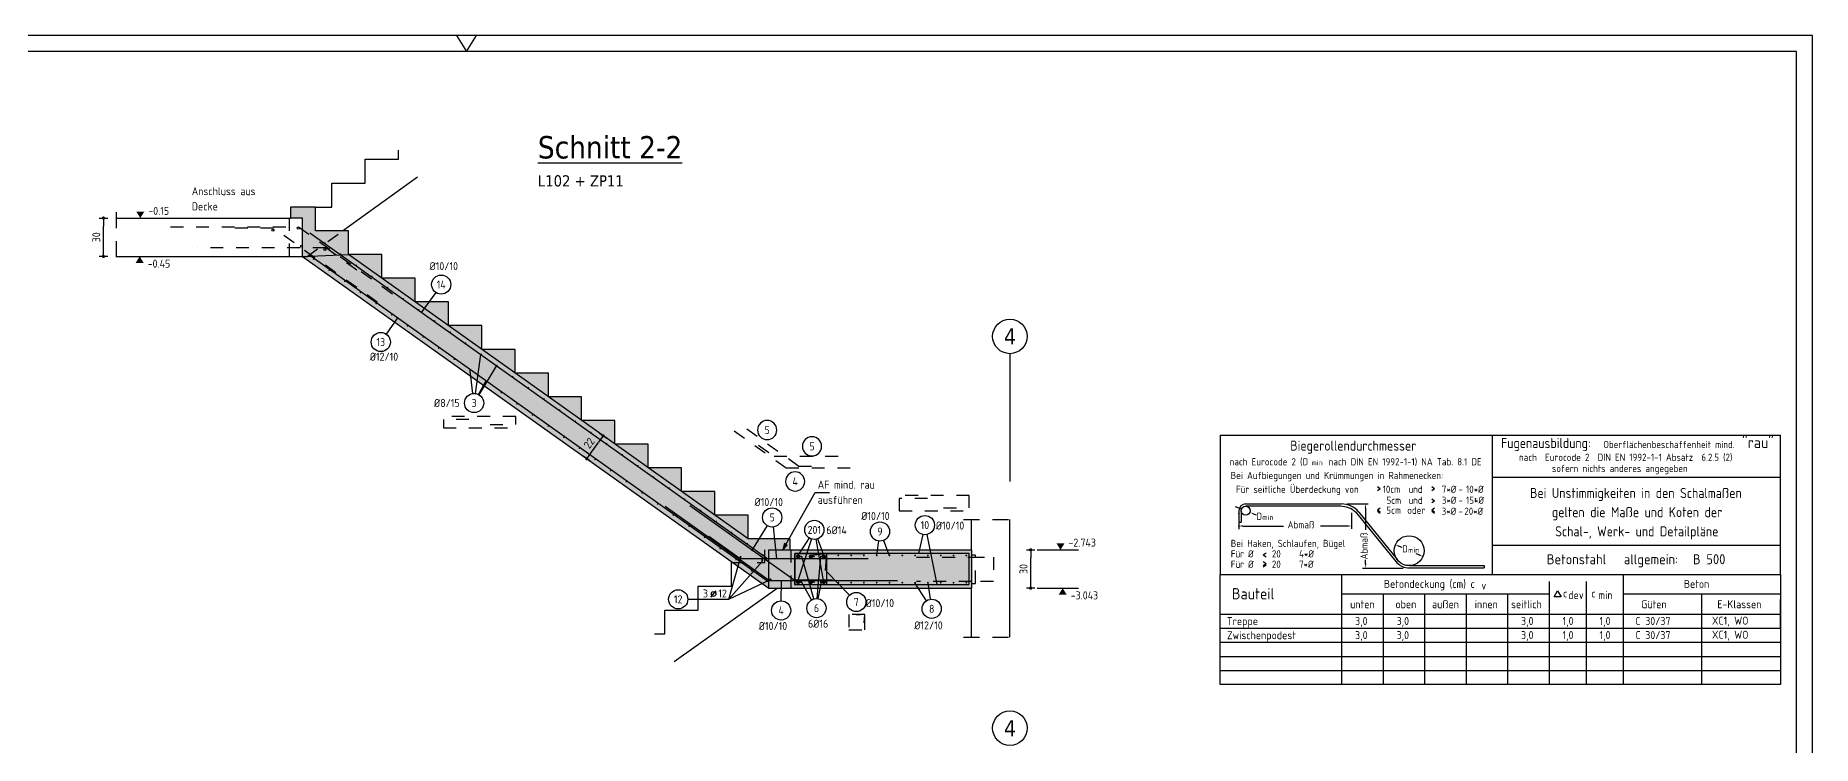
# Model space of a CAD drawing. Extents: x -10.6 to 29.1, y 0 to 18.4.
# Drawn here: x 7.15 to 21.02, y 9.3 to 14.85 of the extents above; entities that cross this region are included whole.
import ezdxf
from ezdxf.enums import TextEntityAlignment as Align

# ---------------------------------------------------------------- set-up
doc = ezdxf.new("R2010")
doc.units = 0
doc.header["$LTSCALE"] = 0.25
for name, pattern in [('AUSGEZOGEN', [1000.01, 1000, 0.01]), ('DOT', [0.175, 0.05, -0.125]), ('GESTRICHELT', [0.75, 0.5, -0.25]), ('HIDDEN', [0.375, 0.25, -0.125]), ('HIDDEN2', [0.187, 0.125, -0.062]), ('VERDECKT', [0.375, 0.25, -0.125])]:
    doc.linetypes.add(name, pattern=pattern)
for name, color, linetype in [('ACHSEN', 7, 'Continuous'), ('AFU', 7, 'Continuous'), ('BETON', 7, 'Continuous'), ('grau_mittel', 7, 'Continuous'), ('HBT', 7, 'Continuous'), ('HILFE', 7, 'Continuous'), ('koten', 7, 'Continuous'), ('MASSE', 7, 'Continuous'), ('OBJEKT', 7, 'Continuous'), ('RAHMEN', 7, 'Continuous'), ('RND', 7, 'Continuous'), ('SFP_Achsen', 7, 'Continuous'), ('TEXT', 7, 'Continuous'), ('VERDECKT', 7, 'Continuous')]:
    doc.layers.add(name, color=color, linetype=linetype)
doc.layers.add('NOPLOT', color=7, linetype='Continuous', plot=False)
doc.styles.add('helv', font='tahoma.ttf')
doc.styles.add('txt', font='isocp.shx')
doc.linetypes.add('AFU_50K', pattern='A,0.15,["/",Standard,S=0.2,R=0,X=-0.01,Y=-0.1],0.07,["/",Standard,S=0.2,R=0,X=-0.01,Y=-0.1],0.15', length=0.37)
doc.linetypes.add('AFU_50M', pattern='A,0.45,["/",Standard,S=0.2,R=0,X=-0.01,Y=-0.1],0.07,["/",Standard,S=0.2,R=0,X=-0.01,Y=-0.1],0.45', length=0.97)
doc.dimstyles.new('DOT_I', dxfattribs={"dimscale": 0.25, "dimtxt": 0.25, "dimasz": 0.25, "dimexe": 0.1, "dimexo": 0.3, "dimgap": 0.1, "dimtad": 1, "dimdec": 3, "dimzin": 3, "dimtxsty": 'txt', "dimblk": 'DOT', "dimblk1": 'DOT', "dimblk2": 'DOT', "dimsah": 1, "dimcen": 0.1, "dimse1": 1, "dimse2": 1, "dimazin": 0, "dimtfac": 1, "dimtdec": 4, "dimtix": 1, "dimtmove": 2, "dimatfit": 3, "dimfxl": 0, "dimtvp": 1, "dimtolj": 1, "dimtzin": 0, "dimarcsym": 0})

# ---------------------------------------------------------------- blocks, each defined once
blk = doc.blocks.new('OKRD_O')
at = {"layer": 'koten', "color": 7, "linetype": 'Continuous'}
blk.add_solid([(-0.125, 0.202), (0.125, 0.202), (0, 0)], dxfattribs=at)
at = {"layer": 'koten', "style": 'txt'}
blk.add_attdef('OKRD', (0.25, 0.1), '', height=0.25, dxfattribs=at)
blk = doc.blocks.new('okrd_u')
at = {"layer": 'koten', "color": 7, "linetype": 'Continuous'}
blk.add_solid([(-0.125, -0.202), (0.125, -0.202), (0, 0)], dxfattribs=at)
at = {"layer": 'koten', "style": 'txt'}
blk.add_attdef('OKRD', (0.25, -0.35), '', height=0.25, dxfattribs=at)
blk = doc.blocks.new('DOT')
at = {"layer": 'MASSE', "color": 7, "linetype": 'Continuous'}
for p, q in [((0, 0), (-1, 0)), ((0, 0.54), (0, -0.54))]:
    blk.add_line(p, q, dxfattribs=at)
at = {"layer": 'MASSE', "color": 7, "linetype": 'Continuous', "const_width": 0.2}
blk.add_lwpolyline([(-0.1, 0, 1), (0.1, 0, 1)], format="xyb", close=True, dxfattribs=at)
blk = doc.blocks.new('*D36')
at = {"layer": 'Defpoints', "color": 0, "linetype": 'AUSGEZOGEN', "transparency": 16777216}
for p in [(14.919, 10.83), (14.919, 10.83), (14.919, 10.53)]:
    blk.add_point(p, dxfattribs=at)
at = {"layer": 'MASSE', "color": 0, "linetype": 'AUSGEZOGEN', "lineweight": -2, "transparency": 16777216}
blk.add_line((14.919, 10.592), (14.919, 10.767), dxfattribs=at)
at = {"layer": 'MASSE', "color": 0, "linetype": 'AUSGEZOGEN', "lineweight": -2, "transparency": 16777216, "xscale": 0.0625, "yscale": 0.0625, "zscale": 0.0625}
for p, rotation in [((14.919, 10.83), 90), ((14.919, 10.53), 270)]:
    blk.add_blockref('DOT', p, dxfattribs=dict(at, rotation=rotation))
at = {"layer": 'MASSE', "color": 0, "linetype": 'AUSGEZOGEN', "transparency": 16777216, "insert": (14.863, 10.68), "char_height": 0.0625, "attachment_point": 5, "rotation": 90, "style": 'txt'}
blk.add_mtext('\\A1;30', dxfattribs=at)
blk = doc.blocks.new('*D37')
at = {"layer": 'Defpoints', "color": 0, "linetype": 'AUSGEZOGEN', "transparency": 16777216}
for p in [(7.677, 13.423), (7.677, 13.423), (7.677, 13.123)]:
    blk.add_point(p, dxfattribs=at)
at = {"layer": 'MASSE', "color": 0, "linetype": 'AUSGEZOGEN', "lineweight": -2, "transparency": 16777216}
blk.add_line((7.677, 13.185), (7.677, 13.36), dxfattribs=at)
at = {"layer": 'MASSE', "color": 0, "linetype": 'AUSGEZOGEN', "lineweight": -2, "transparency": 16777216, "xscale": 0.0625, "yscale": 0.0625, "zscale": 0.0625}
for p, rotation in [((7.677, 13.423), 90), ((7.677, 13.123), 270)]:
    blk.add_blockref('DOT', p, dxfattribs=dict(at, rotation=rotation))
at = {"layer": 'MASSE', "color": 0, "linetype": 'AUSGEZOGEN', "transparency": 16777216, "insert": (7.621, 13.273), "char_height": 0.0625, "attachment_point": 5, "rotation": 90, "style": 'txt'}
blk.add_mtext('\\A1;30', dxfattribs=at)
blk = doc.blocks.new('*D40')
at = {"layer": 'Defpoints', "color": 0, "linetype": 'AUSGEZOGEN', "transparency": 16777216}
for p in [(11.58, 11.721), (11.58, 11.721), (11.452, 11.542)]:
    blk.add_point(p, dxfattribs=at)
at = {"layer": 'MASSE', "color": 0, "linetype": 'AUSGEZOGEN', "lineweight": -2, "transparency": 16777216}
blk.add_line((11.488, 11.593), (11.544, 11.67), dxfattribs=at)
at = {"layer": 'MASSE', "color": 0, "linetype": 'AUSGEZOGEN', "lineweight": -2, "transparency": 16777216, "xscale": 0.0625, "yscale": 0.0625, "zscale": 0.0625}
for p, rotation in [((11.58, 11.721), 54.53960311302449), ((11.452, 11.542), 234.5396031130245)]:
    blk.add_blockref('DOT', p, dxfattribs=dict(at, rotation=rotation))
at = {"layer": 'MASSE', "color": 0, "linetype": 'AUSGEZOGEN', "transparency": 16777216, "insert": (11.47, 11.664), "char_height": 0.0625, "attachment_point": 5, "rotation": 54.5396, "style": 'txt'}
blk.add_mtext('\\A1;22', dxfattribs=at)
blk = doc.blocks.new('RND_HIN')
at = {"layer": 'RND', "color": 7, "linetype": 'Continuous'}
blk.add_circle((0, 0), 0.3, dxfattribs=at)
at = {"layer": 'RND', "color": 7, "linetype": 'Continuous', "style": 'txt'}
blk.add_attdef('POSI', text='', height=0.25, dxfattribs=at).set_placement((0, 0), align=Align.MIDDLE)
blk = doc.blocks.new('RND_LEI')
at = {"layer": 'RND', "color": 7, "linetype": 'Continuous'}
blk.add_line((1.022, 0.066), (1.19, 0.27), dxfattribs=at)
for centre, radius in [((0, 0), 0.3), ((1.106, 0.168), 0.075)]:
    blk.add_circle(centre, radius, dxfattribs=at)
at = {"layer": 'RND', "color": 7, "linetype": 'Continuous', "style": 'txt'}
blk.add_attdef('POSL', text='', height=0.25, dxfattribs=at).set_placement((0, 0), align=Align.MIDDLE)
blk.add_attdef('ANZ', text='', height=0.25, dxfattribs=at).set_placement((0.931, 0.057), align=Align.RIGHT)
for tag, p in [('DUM', (1.253, 0.057)), ('ABSTD', (1.674, 0.057)), ('POSTXT', (0.374, -0.327))]:
    blk.add_attdef(tag, p, '', height=0.25, dxfattribs=at)
blk = doc.blocks.new('DINA1')
at = {"layer": 'RAHMEN'}
for p, q in [((84.1, 59.4), (0, 59.4)), ((84.1, 0), (84.1, 59.4))]:
    blk.add_line(p, q, dxfattribs=at)
at = {"layer": 'RAHMEN', "color": 7, "linetype": 'Continuous'}
for p, q in [((41.74, 59.4), (42.05, 58.9)), ((42.05, 58.9), (42.36, 59.4))]:
    blk.add_line(p, q, dxfattribs=at)
at = {"layer": 'RAHMEN', "color": 5}
for p, q in [((83.6, 58.9), (2, 58.9)), ((83.6, 0.5), (83.6, 58.9))]:
    blk.add_line(p, q, dxfattribs=at)
blk = doc.blocks.new('Pfeillinie')
at = {"layer": 'TEXT', "linetype": 'Continuous'}
blk.add_hatch(color=7, dxfattribs=at).paths.add_polyline_path([(0, 0), (-0.8, 0.2), (-0.8, 0), (-0.8, -0.2)])
at = {"layer": 'TEXT', "color": 7, "linetype": 'Continuous'}
for p, q in [((-0.8, 0), (-0.8, 0.2)), ((-0.8, 0.2), (0, 0)), ((-0.8, 0), (-0.8, -0.2)), ((-0.8, -0.2), (0, 0))]:
    blk.add_line(p, q, dxfattribs=at)

msp = doc.modelspace()

# ---------------------------------------------------------------- hatches: boundary and pattern name
at = {"layer": 'grau_mittel'}
h = msp.add_hatch(color=61, dxfattribs=at)
h.paths.add_polyline_path([(14.457, 10.53), (14.457, 10.83), (13.037, 10.83), (12.873, 10.83), (12.873, 10.53)])
h.paths.add_polyline_path([(12.873, 10.53), (12.873, 10.83), (13.037, 10.83), (13.037, 10.915), (12.712, 10.915), (12.712, 11.1), (12.452, 11.1), (12.452, 11.285), (12.192, 11.285), (12.192, 11.47), (11.932, 11.47), (11.932, 11.656), (11.672, 11.656), (11.672, 11.841), (11.412, 11.841), (11.412, 12.026), (11.152, 12.026), (11.152, 12.211), (10.892, 12.211), (10.892, 12.396), (10.632, 12.396), (10.632, 12.582), (10.372, 12.582), (10.372, 12.767), (10.112, 12.767), (10.112, 12.952), (9.852, 12.952), (9.852, 13.137), (9.592, 13.137), (9.592, 13.322), (9.332, 13.322), (9.332, 13.508), (9.137, 13.508), (9.137, 13.423), (9.233, 13.423), (9.233, 13.123)])

# ---------------------------------------------------------------- linework, layer by layer
at = {"layer": 'ACHSEN', "color": 140, "linetype": 'AUSGEZOGEN'}
msp.add_line((14.757, 12.363), (14.757, 11.363), dxfattribs=at)
at = {"layer": 'AFU', "color": 8, "linetype": 'AFU_50K'}
for p, q in [((9.233, 13.423), (9.137, 13.423)), ((9.233, 13.123), (9.233, 13.423)), ((12.873, 10.53), (12.873, 10.83)), ((12.873, 10.83), (13.037, 10.83))]:
    msp.add_line(p, q, dxfattribs=at)
at = {"layer": 'AFU', "color": 8, "linetype": 'AFU_50M'}
msp.add_line((14.457, 10.83), (14.457, 10.53), dxfattribs=at)
at = {"layer": 'BETON', "color": 6, "linetype": 'AUSGEZOGEN'}
for p, q in [((9.332, 13.508), (9.137, 13.508)), ((9.137, 13.508), (9.137, 13.423)), ((9.332, 13.322), (9.332, 13.508)), ((7.776, 13.423), (9.137, 13.423)), ((9.592, 13.322), (9.332, 13.322)), ((9.592, 13.137), (9.592, 13.322)), ((7.776, 13.123), (9.233, 13.123)), ((9.233, 13.123), (12.873, 10.53)), ((9.852, 13.137), (9.592, 13.137)), ((9.852, 12.952), (9.852, 13.137)), ((10.112, 12.952), (9.852, 12.952)), ((10.112, 12.767), (10.112, 12.952)), ((10.372, 12.767), (10.112, 12.767)), ((10.372, 12.582), (10.372, 12.767)), ((10.632, 12.582), (10.372, 12.582)), ((10.632, 12.396), (10.632, 12.582)), ((10.892, 12.396), (10.632, 12.396)), ((10.892, 12.211), (10.892, 12.396)), ((11.152, 12.211), (10.892, 12.211)), ((11.152, 12.026), (11.152, 12.211)), ((11.412, 12.026), (11.152, 12.026)), ((11.412, 11.841), (11.412, 12.026)), ((11.672, 11.841), (11.412, 11.841)), ((11.672, 11.656), (11.672, 11.841)), ((11.932, 11.656), (11.672, 11.656)), ((11.932, 11.47), (11.932, 11.656)), ((12.192, 11.47), (11.932, 11.47)), ((12.192, 11.285), (12.192, 11.47)), ((12.452, 11.285), (12.192, 11.285)), ((12.452, 11.1), (12.452, 11.285)), ((12.712, 11.1), (12.452, 11.1)), ((12.712, 10.915), (12.712, 11.1)), ((14.457, 10.83), (14.457, 11.068)), ((14.757, 10.146), (14.757, 11.068)), ((13.037, 10.915), (12.712, 10.915)), ((13.037, 10.915), (13.037, 10.83)), ((13.037, 10.83), (14.457, 10.83)), ((12.873, 10.53), (14.457, 10.53)), ((14.457, 10.146), (14.457, 10.53))]:
    msp.add_line(p, q, dxfattribs=at)
at = {"layer": 'HBT', "color": 1, "linetype": 'HIDDEN'}
msp.add_lwpolyline([(14.028, 10.773), (14.458, 10.773), (14.628, 10.773), (14.628, 10.583), (14.458, 10.583), (14.028, 10.583)], dxfattribs=at)
at = {"layer": 'HBT', "color": 102, "linetype": 'HIDDEN'}
msp.add_lwpolyline([(14.458, 10.789), (14.458, 10.567), (14.488, 10.567), (14.488, 10.789)], close=True, dxfattribs=at)
at = {"layer": 'HILFE', "color": 102, "linetype": 'GESTRICHELT'}
for p, q in [((7.776, 13.468), (7.776, 13.071)), ((14.395, 11.068), (14.82, 11.068)), ((14.395, 10.146), (14.82, 10.146))]:
    msp.add_line(p, q, dxfattribs=at)
at = {"layer": 'HILFE', "color": 102, "linetype": 'AUSGEZOGEN'}
for p, q in [((14.969, 10.83), (15.293, 10.83)), ((14.969, 10.53), (15.293, 10.53))]:
    msp.add_line(p, q, dxfattribs=at)
at = {"layer": 'NOPLOT', "color": 191, "linetype": 'AUSGEZOGEN'}
for p in [(9.233, 13.123), (12.712, 10.915)]:
    msp.add_line(p, (9.592, 13.137), dxfattribs=at)
at = {"layer": 'OBJEKT', "color": 102, "linetype": 'AUSGEZOGEN'}
for p, q in [((9.722, 13.695), (9.722, 13.883)), ((9.722, 13.883), (9.982, 13.883)), ((9.982, 13.883), (9.982, 13.953)), ((9.544, 13.322), (10.13, 13.745)), ((9.462, 13.508), (9.462, 13.695)), ((9.462, 13.695), (9.722, 13.695)), ((9.332, 13.508), (9.462, 13.508)), ((12.582, 10.545), (12.582, 10.73)), ((12.135, 9.956), (12.94, 10.53)), ((12.322, 10.359), (12.322, 10.545)), ((12.322, 10.545), (12.582, 10.545)), ((12.062, 10.174), (12.062, 10.359)), ((12.062, 10.359), (12.322, 10.359)), ((11.98, 10.174), (12.062, 10.174))]:
    msp.add_line(p, q, dxfattribs=at)
at = {"layer": 'RAHMEN', "color": 5, "linetype": 'Continuous'}
for p, q in [((16.4, 11.727), (20.775, 11.727)), ((16.4, 11.727), (16.4, 10.638)), ((18.525, 10.638), (18.525, 11.727)), ((20.775, 10.638), (20.775, 11.727)), ((20.775, 10.211), (20.775, 10.442))]:
    msp.add_line(p, q, dxfattribs=at)
at = {"layer": 'RAHMEN', "color": 7, "linetype": 'AUSGEZOGEN'}
for p, q in [((18.525, 11.399), (20.775, 11.399)), ((17.649, 11.306), (17.627, 11.321)), ((17.649, 11.306), (17.627, 11.291)), ((18.074, 11.306), (18.052, 11.321)), ((18.074, 11.306), (18.052, 11.291)), ((17.627, 11.142), (17.649, 11.157)), ((17.627, 11.142), (17.649, 11.127)), ((17.627, 11.132), (17.649, 11.117)), ((18.074, 11.211), (18.052, 11.226)), ((18.074, 11.211), (18.052, 11.196)), ((18.052, 11.142), (18.074, 11.157)), ((18.052, 11.142), (18.074, 11.127)), ((18.052, 11.132), (18.074, 11.117)), ((18.525, 10.867), (20.775, 10.867)), ((16.735, 10.791), (16.757, 10.806)), ((16.735, 10.791), (16.757, 10.775)), ((16.757, 10.72), (16.735, 10.736)), ((16.757, 10.72), (16.735, 10.705)), ((16.757, 10.711), (16.735, 10.695)), ((16.4, 10.327), (20.775, 10.327)), ((16.4, 10.217), (20.775, 10.217)), ((16.4, 10.107), (20.775, 10.107)), ((16.4, 9.997), (20.775, 9.997)), ((16.4, 9.887), (20.775, 9.887))]:
    msp.add_line(p, q, dxfattribs=at)
at = {"layer": 'RAHMEN', "color": 7, "linetype": 'Continuous'}
for p, q in [((16.565, 11.148), (16.518, 11.166)), ((16.545, 11.135), (16.545, 11.047)), ((16.562, 11.135), (16.562, 11.047)), ((17.346, 11.188), (16.598, 11.188)), ((17.339, 11.171), (16.598, 11.171)), ((16.658, 11.112), (16.681, 11.103)), ((17.391, 11.19), (17.554, 11.19)), ((17.425, 11.12), (17.425, 10.994)), ((17.457, 11.126), (17.772, 10.738)), ((17.481, 11.124), (17.784, 10.751)), ((17.533, 11.156), (17.533, 10.986)), ((16.545, 11.047), (16.562, 11.047)), ((16.545, 11.041), (16.545, 10.991)), ((16.578, 11.016), (16.893, 11.016)), ((17.391, 11.016), (17.182, 11.016)), ((17.821, 10.847), (17.799, 10.856)), ((17.51, 10.687), (17.827, 10.687)), ((17.535, 10.721), (17.535, 10.751)), ((17.877, 10.706), (18.461, 10.706)), ((17.877, 10.688), (18.461, 10.688)), ((17.952, 10.79), (17.931, 10.799)), ((18.461, 10.706), (18.461, 10.688)), ((17.35, 9.79), (17.35, 10.638)), ((18.97, 9.777), (18.97, 10.583)), ((19.26, 9.777), (19.26, 10.583)), ((19.549, 9.777), (19.549, 10.638)), ((17.674, 9.777), (17.674, 10.487)), ((17.998, 9.777), (17.998, 10.487)), ((18.322, 9.777), (18.322, 10.487)), ((18.646, 9.777), (18.646, 10.487)), ((20.162, 9.777), (20.162, 10.487)), ((17.35, 9.777), (17.35, 10.327)), ((18.97, 9.777), (18.97, 10.327))]:
    msp.add_line(p, q, dxfattribs=at)
at = {"layer": 'RAHMEN', "color": 1, "linetype": 'Continuous'}
for p, q in [((17.35, 10.487), (18.97, 10.487)), ((19.549, 10.487), (20.775, 10.487))]:
    msp.add_line(p, q, dxfattribs=at)
at = {"layer": 'RAHMEN', "color": 5, "linetype": 'AUSGEZOGEN'}
msp.add_lwpolyline([(16.4, 10.638), (20.775, 10.638), (20.775, 9.777), (16.4, 9.777)], close=True, dxfattribs=at)
at = {"layer": 'RAHMEN', "color": 1, "linetype": 'Continuous'}
msp.add_lwpolyline([(19.034, 10.509), (19.062, 10.462), (19.007, 10.462)], close=True, dxfattribs=at)
at = {"layer": 'RAHMEN', "color": 7, "linetype": 'Continuous'}
for centre, radius in [((16.598, 11.135), 0.0354), ((17.875, 10.823), 0.117)]:
    msp.add_circle(centre, radius, dxfattribs=at)
for centre, radius, start, end in [((16.598, 11.135), 0.0531, 90, 180), ((17.339, 10.993), 0.177, 48.4107, 90), ((17.346, 11.014), 0.175, 39.0956, 90), ((17.877, 10.823), 0.135, 219.0956, 270)]:
    msp.add_arc(centre, radius, start, end, dxfattribs=at)
for p in [(16.545, 11.115), (18.394, 11.229), (16.545, 11.016), (17.768, 10.87), (17.983, 10.777)]:
    msp.add_point(p, dxfattribs=at)
for points in [[(16.539, 11.153), (16.542, 11.162), (16.565, 11.148)], [(16.656, 11.108), (16.659, 11.116), (16.633, 11.122)], [(17.539, 11.156), (17.528, 11.156), (17.533, 11.19)], [(16.578, 11.01), (16.578, 11.022), (16.545, 11.016)], [(17.391, 11.01), (17.391, 11.022), (17.425, 11.016)], [(17.796, 10.851), (17.801, 10.862), (17.768, 10.87)], [(17.541, 10.721), (17.53, 10.721), (17.535, 10.687)], [(17.949, 10.785), (17.954, 10.796), (17.983, 10.777)]]:
    msp.add_solid(points, dxfattribs=at)
at = {"layer": 'RND', "color": 102, "linetype": 'AUSGEZOGEN'}
for p, q in [((10.272, 12.842), (10.159, 12.684)), ((9.887, 12.515), (9.977, 12.642)), ((10.582, 12.052), (10.625, 12.357)), ((10.563, 12.052), (10.541, 12.229)), ((10.611, 12.041), (10.749, 12.27)), ((10.607, 12.043), (10.66, 12.142)), ((12.86, 11.019), (12.739, 10.821)), ((12.907, 11.009), (12.933, 10.76)), ((13.189, 10.923), (13.094, 10.777)), ((13.206, 10.915), (13.094, 10.574)), ((13.242, 10.912), (13.3, 10.574)), ((13.255, 10.916), (13.307, 10.778)), ((13.731, 10.899), (13.714, 10.788)), ((13.769, 10.903), (13.814, 10.786)), ((14.077, 10.95), (14.044, 10.8)), ((14.108, 10.95), (14.186, 10.56)), ((12.561, 10.443), (12.655, 10.777)), ((12.561, 10.443), (12.825, 10.741)), ((13.225, 10.446), (13.132, 10.778)), ((13.252, 10.449), (13.281, 10.775)), ((12.561, 10.443), (12.882, 10.596)), ((12.971, 10.431), (12.974, 10.587)), ((13.208, 10.439), (13.128, 10.579)), ((13.259, 10.448), (13.284, 10.578)), ((13.504, 10.476), (13.328, 10.657)), ((14.105, 10.432), (14.015, 10.571)), ((14.136, 10.443), (14.119, 10.573))]:
    msp.add_line(p, q, dxfattribs=at)
at = {"layer": 'RND', "color": 7, "linetype": 'AUSGEZOGEN'}
msp.add_line((12.241, 10.443), (12.561, 10.443), dxfattribs=at)
at = {"layer": 'RND', "color": 7, "linetype": 'HIDDEN'}
for points in [[(8.201, 13.354), (9.201, 13.354), (10.015, 12.774)], [(9.818, 12.764), (9.004, 13.344), (8.704, 13.344)], [(9.657, 13.016), (9.413, 13.19), (8.413, 13.19)], [(13.618, 10.259), (13.624, 10.324), (13.499, 10.324), (13.499, 10.204), (13.624, 10.204), (13.624, 10.324), (13.559, 10.318)]]:
    msp.add_lwpolyline(points, dxfattribs=at)
at = {"layer": 'RND', "color": 1, "linetype": 'AUSGEZOGEN'}
for points in [[(12.873, 10.751), (9.289, 13.304)], [(9.289, 13.132), (12.873, 10.579)], [(13.878, 10.587), (12.878, 10.587), (12.064, 11.168)], [(12.257, 11.175), (13.071, 10.595), (13.371, 10.595)], [(12.405, 10.936), (12.649, 10.762), (13.649, 10.762)], [(13.624, 10.798), (13.074, 10.798), (13.074, 10.558), (14.434, 10.558)], [(13.317, 10.668), (13.328, 10.798), (13.078, 10.798), (13.078, 10.558), (13.328, 10.558), (13.328, 10.798), (13.199, 10.786)], [(13.939, 10.56), (14.439, 10.56), (14.439, 10.8), (13.079, 10.8)]]:
    msp.add_lwpolyline(points, dxfattribs=at)
at = {"layer": 'RND', "color": 7, "linetype": 'AUSGEZOGEN'}
for points, const_width in [([(9.41, 13.228, -1), (9.404, 13.228, -1)], 0.006), ([(9.321, 13.102, -1), (9.315, 13.102, -1)], 0.006), ([(9.533, 13.141, -1), (9.527, 13.141, -1)], 0.006), ([(9.655, 13.054, -1), (9.649, 13.054, -1)], 0.006), ([(9.443, 13.015, -1), (9.437, 13.015, -1)], 0.006), ([(9.565, 12.928, -1), (9.559, 12.928, -1)], 0.006), ([(9.777, 12.967, -1), (9.771, 12.967, -1)], 0.006), ([(9.687, 12.841, -1), (9.681, 12.841, -1)], 0.006), ([(9.899, 12.88, -1), (9.893, 12.88, -1)], 0.006), ([(10.021, 12.793, -1), (10.015, 12.793, -1)], 0.006), ([(9.81, 12.754, -1), (9.804, 12.754, -1)], 0.006), ([(9.932, 12.667, -1), (9.926, 12.667, -1)], 0.006), ([(10.143, 12.706, -1), (10.137, 12.706, -1)], 0.006), ([(10.054, 12.58, -1), (10.048, 12.58, -1)], 0.006), ([(10.176, 12.493, -1), (10.17, 12.493, -1)], 0.006), ([(10.266, 12.619, -1), (10.26, 12.619, -1)], 0.006), ([(10.388, 12.532, -1), (10.382, 12.532, -1)], 0.006), ([(10.298, 12.406, -1), (10.292, 12.406, -1)], 0.006), ([(10.51, 12.445, -1), (10.504, 12.445, -1)], 0.006), ([(10.632, 12.358, -1), (10.626, 12.358, -1)], 0.006), ([(10.42, 12.319, -1), (10.414, 12.319, -1)], 0.006), ([(10.543, 12.232, -1), (10.537, 12.232, -1)], 0.006), ([(10.754, 12.271, -1), (10.748, 12.271, -1)], 0.006), ([(10.665, 12.145, -1), (10.659, 12.145, -1)], 0.006), ([(10.876, 12.184, -1), (10.87, 12.184, -1)], 0.006), ([(10.999, 12.097, -1), (10.993, 12.097, -1)], 0.006), ([(10.787, 12.058, -1), (10.781, 12.058, -1)], 0.006), ([(10.909, 11.971, -1), (10.903, 11.971, -1)], 0.006), ([(11.121, 12.01, -1), (11.115, 12.01, -1)], 0.006), ([(11.031, 11.884, -1), (11.025, 11.884, -1)], 0.006), ([(11.154, 11.797, -1), (11.148, 11.797, -1)], 0.006), ([(11.243, 11.923, -1), (11.237, 11.923, -1)], 0.006), ([(11.365, 11.835, -1), (11.359, 11.835, -1)], 0.006), ([(11.276, 11.71, -1), (11.27, 11.71, -1)], 0.006), ([(11.487, 11.748, -1), (11.481, 11.748, -1)], 0.006), ([(11.61, 11.661, -1), (11.604, 11.661, -1)], 0.006), ([(11.398, 11.623, -1), (11.392, 11.623, -1)], 0.006), ([(11.52, 11.536, -1), (11.514, 11.536, -1)], 0.006), ([(11.732, 11.574, -1), (11.726, 11.574, -1)], 0.006), ([(11.642, 11.449, -1), (11.636, 11.449, -1)], 0.006), ([(11.854, 11.487, -1), (11.848, 11.487, -1)], 0.006), ([(11.976, 11.4, -1), (11.97, 11.4, -1)], 0.006), ([(11.764, 11.362, -1), (11.758, 11.362, -1)], 0.006), ([(11.887, 11.275, -1), (11.881, 11.275, -1)], 0.006), ([(12.098, 11.313, -1), (12.092, 11.313, -1)], 0.006), ([(12.009, 11.188, -1), (12.003, 11.188, -1)], 0.006), ([(12.131, 11.101, -1), (12.125, 11.101, -1)], 0.006), ([(12.22, 11.226, -1), (12.214, 11.226, -1)], 0.006), ([(12.343, 11.139, -1), (12.337, 11.139, -1)], 0.006), ([(12.253, 11.014, -1), (12.247, 11.014, -1)], 0.006), ([(12.465, 11.052, -1), (12.459, 11.052, -1)], 0.006), ([(12.587, 10.965, -1), (12.581, 10.965, -1)], 0.006), ([(12.375, 10.927, -1), (12.369, 10.927, -1)], 0.006), ([(12.497, 10.84, -1), (12.491, 10.84, -1)], 0.006), ([(12.709, 10.878, -1), (12.703, 10.878, -1)], 0.006), ([(12.62, 10.753, -1), (12.614, 10.753, -1)], 0.006), ([(12.649, 10.774, 1), (12.657, 10.774, 1)], 0.008), ([(12.818, 10.749, 1), (12.826, 10.749, 1)], 0.008), ([(12.831, 10.791, -1), (12.825, 10.791, -1)], 0.006), ([(13.123, 10.778, 1), (13.13, 10.778, 1)], 0.007), ([(13.223, 10.778, 1), (13.23, 10.778, 1)], 0.007), ([(13.276, 10.778, 1), (13.283, 10.778, 1)], 0.007), ([(13.413, 10.786, 1), (13.42, 10.786, 1)], 0.007), ([(13.513, 10.786, 1), (13.52, 10.786, 1)], 0.007), ([(13.613, 10.786, 1), (13.62, 10.786, 1)], 0.007), ([(13.713, 10.786, 1), (13.72, 10.786, 1)], 0.007), ([(13.813, 10.786, 1), (13.82, 10.786, 1)], 0.007), ([(13.913, 10.786, 1), (13.92, 10.786, 1)], 0.007), ([(14.013, 10.786, 1), (14.02, 10.786, 1)], 0.007), ([(14.113, 10.786, 1), (14.12, 10.786, 1)], 0.007), ([(14.213, 10.786, 1), (14.22, 10.786, 1)], 0.007), ([(14.313, 10.786, 1), (14.32, 10.786, 1)], 0.007), ([(14.413, 10.786, 1), (14.42, 10.786, 1)], 0.007), ([(12.742, 10.666, -1), (12.736, 10.666, -1)], 0.006), ([(12.883, 10.599, 1), (12.891, 10.599, 1)], 0.008), ([(13.123, 10.578, -1), (13.13, 10.578, -1)], 0.007), ([(13.223, 10.578, 1), (13.23, 10.578, 1)], 0.007), ([(13.276, 10.578, -1), (13.283, 10.578, -1)], 0.007), ([(13.413, 10.573, 1), (13.42, 10.573, 1)], 0.007), ([(13.513, 10.573, 1), (13.52, 10.573, 1)], 0.007), ([(13.613, 10.573, 1), (13.62, 10.573, 1)], 0.007), ([(13.713, 10.573, 1), (13.72, 10.573, 1)], 0.007), ([(13.813, 10.573, 1), (13.82, 10.573, 1)], 0.007), ([(13.913, 10.573, 1), (13.92, 10.573, 1)], 0.007), ([(14.013, 10.573, 1), (14.02, 10.573, 1)], 0.007), ([(14.113, 10.573, 1), (14.12, 10.573, 1)], 0.007), ([(14.213, 10.573, 1), (14.22, 10.573, 1)], 0.007), ([(14.313, 10.573, 1), (14.32, 10.573, 1)], 0.007), ([(14.413, 10.573, 1), (14.42, 10.573, 1)], 0.007)]:
    msp.add_lwpolyline(points, format="xyb", close=True, dxfattribs=dict(at, const_width=const_width))
at = {"layer": 'RND', "color": 7, "linetype": 'VERDECKT'}
for points in [[(10.532, 11.848), (10.332, 11.848), (10.332, 11.784), (10.888, 11.784)], [(10.697, 11.809), (10.897, 11.809), (10.897, 11.873), (10.341, 11.873)], [(13.509, 11.468), (13.009, 11.468), (12.602, 11.758)], [(12.701, 11.775), (13.108, 11.485), (13.258, 11.485)], [(12.793, 11.649), (12.915, 11.562), (13.415, 11.562)], [(14.239, 11.159), (14.439, 11.159), (14.439, 11.255), (13.895, 11.255)], [(14.113, 11.23), (13.893, 11.23), (13.893, 11.134), (14.437, 11.134)]]:
    msp.add_lwpolyline(points, dxfattribs=at)
at = {"layer": 'RND', "color": 102, "linetype": 'AUSGEZOGEN'}
msp.add_lwpolyline([(12.982, 10.83), (13.236, 11.277), (13.348, 11.277)], dxfattribs=at)
at = {"layer": 'RND', "color": 7, "linetype": 'AUSGEZOGEN'}
for centre, radius in [((9.001, 13.328), 0.008), ((9.199, 13.345), 0.008), ((9.224, 13.204), 0.008), ((9.406, 13.178), 0.008), ((13.103, 10.778), 0.007), ((13.203, 10.778), 0.007), ((13.303, 10.778), 0.007), ((13.103, 10.578), 0.007), ((13.203, 10.578), 0.007), ((13.303, 10.578), 0.007)]:
    msp.add_circle(centre, radius, dxfattribs=at)
at = {"layer": 'RND', "color": 102, "linetype": 'DOT'}
for centre in [(13.103, 10.778), (13.203, 10.778), (13.303, 10.778), (13.103, 10.578), (13.203, 10.578), (13.303, 10.578)]:
    msp.add_circle(centre, 0.011, dxfattribs=at)
at = {"layer": 'SFP_Achsen', "color": 7, "linetype": 'AUSGEZOGEN'}
for centre in [(14.757, 12.498), (14.757, 9.436)]:
    msp.add_circle(centre, 0.135, dxfattribs=at)
at = {"layer": 'VERDECKT', "color": 102, "linetype": 'HIDDEN2'}
for p, q in [((9.127, 13.423), (9.127, 13.123)), ((13.047, 10.83), (13.047, 10.53))]:
    msp.add_line(p, q, dxfattribs=at)
at = {"layer": 'VERDECKT', "color": 102, "linetype": 'VERDECKT'}
for p, q in [((9.267, 13.123), (9.544, 13.322)), ((9.233, 13.123), (9.267, 13.123)), ((12.842, 10.73), (12.842, 10.915)), ((12.582, 10.73), (12.842, 10.73))]:
    msp.add_line(p, q, dxfattribs=at)

# ---------------------------------------------------------------- block references
at = {"layer": 'koten', "color": 102, "linetype": 'AUSGEZOGEN', "xscale": 0.25, "yscale": 0.25, "zscale": 0.25}
for name, p, values in [('OKRD_O', (7.965, 13.423), {'OKRD': '-0.15'}), ('okrd_u', (7.96, 13.123), {'OKRD': '-0.45'})]:
    msp.add_blockref(name, p, dxfattribs=at).add_auto_attribs(values)
at = {"layer": 'koten', "color": 7, "linetype": 'AUSGEZOGEN', "xscale": 0.25, "yscale": 0.25, "zscale": 0.25}
for name, p, values in [('OKRD_O', (15.152, 10.83), {'OKRD': '-2.743'}), ('okrd_u', (15.169, 10.53), {'OKRD': '-3.043'})]:
    msp.add_blockref(name, p, dxfattribs=at).add_auto_attribs(values)
at = {"layer": 'RAHMEN', "color": 7, "linetype": 'AUSGEZOGEN', "xscale": 0.25, "yscale": 0.25, "zscale": 0.25}
msp.add_blockref('DINA1', (0, 0), dxfattribs=at)
at = {"layer": 'RND', "color": 7, "linetype": 'AUSGEZOGEN', "xscale": 0.25, "yscale": 0.25, "zscale": 0.25}
for name, p, values in [('RND_HIN', (10.315, 12.903), {'POSI': '14'}), ('RND_HIN', (9.843, 12.454), {'POSI': '13'}), ('RND_HIN', (10.572, 11.977), {'POSI': '3'}), ('RND_HIN', (12.9, 11.083), {'POSI': '5'}), ('RND_HIN', (13.229, 10.986), {'POSI': '201'}), ('RND_HIN', (13.742, 10.973), {'POSI': '9'}), ('RND_HIN', (14.093, 11.023), {'POSI': '10'}), ('RND_LEI', (12.166, 10.443), {'POSL': '12', 'DUM': '12', 'ANZ': '3'}), ('RND_HIN', (12.97, 10.356), {'POSI': '4'}), ('RND_HIN', (13.246, 10.374), {'POSI': '6'}), ('RND_HIN', (13.557, 10.422), {'POSI': '7'}), ('RND_HIN', (14.146, 10.369), {'POSI': '8'})]:
    msp.add_blockref(name, p, dxfattribs=at).add_auto_attribs(values)
at = {"layer": 'RND', "color": 7, "linetype": 'AUSGEZOGEN'}
ref = msp.add_blockref('RND_HIN', (12.861, 11.766), dxfattribs=dict(at, xscale=-0.25, yscale=0.25, zscale=0.25, rotation=180))
ref.add_attrib('POSI', '5', dxfattribs={"color": 7, "linetype": 'Continuous', "height": 0.0625, "style": 'txt'}).set_placement((12.861, 11.766), align=Align.MIDDLE)
ref = msp.add_blockref('RND_HIN', (13.211, 11.639), dxfattribs=dict(at, xscale=-0.25, yscale=0.25, zscale=0.25, rotation=180))
ref.add_attrib('POSI', '5', dxfattribs={"color": 7, "linetype": 'Continuous', "height": 0.0625, "style": 'txt'}).set_placement((13.211, 11.639), align=Align.MIDDLE)
ref = msp.add_blockref('RND_HIN', (13.079, 11.364), dxfattribs=dict(at, xscale=-0.25, yscale=0.25, zscale=0.25, rotation=180))
ref.add_attrib('POSI', '4', dxfattribs={"color": 7, "linetype": 'Continuous', "height": 0.0625, "style": 'txt'}).set_placement((13.079, 11.364), align=Align.MIDDLE)
at = {"layer": 'RND', "color": 102, "linetype": 'AUSGEZOGEN', "xscale": 0.0625, "yscale": 0.0625, "zscale": 0.0625, "rotation": 240.402310372836}
msp.add_blockref('Pfeillinie', (12.982, 10.83), dxfattribs=at)

# ---------------------------------------------------------------- texts
at = {"layer": 'RAHMEN', "color": 1, "linetype": 'Continuous', "style": 'txt', "width": 0.95}
for s, p in [('Biegerollendurchmesser', (17.439, 11.605)), ('Fugenausbildung:', (18.943, 11.625)), ('Bei Unstimmigkeiten in den Schalmaßen', (19.646, 11.235)), ('gelten die Maße und Koten der', (19.655, 11.085)), ('Schal-, Werk- und Detailpläne', (19.653, 10.935))]:
    msp.add_text(s, height=0.07875, dxfattribs=at).set_placement(p, align=Align.CENTER)
at = {"layer": 'RAHMEN', "color": 7, "linetype": 'Continuous', "style": 'txt'}
for s, height, p in [('Oberflächenbeschaffenheit mind.', 0.05625, (19.392, 11.625)), ('nach  Eurocode 2  DIN EN 1992-1-1 Absatz  6.2.5 (2)', 0.05625, (18.733, 11.525)), ('Bei Aufbiegungen und Krümmungen in Rahmenecken:', 0.05625, (16.481, 11.383)), ('sofern nichts anderes angegeben', 0.05625, (18.99, 11.438)), ('10cm', 0.0563, (17.668, 11.275)), ('5cm', 0.0563, (17.698, 11.189)), ('und', 0.0563, (17.87, 11.275)), ('und', 0.0563, (17.87, 11.189)), ('3*%%C', 0.0563, (18.13, 11.189)), ('7*%%C', 0.0563, (18.13, 11.275)), ('-', 0.0563, (18.261, 11.275)), ('10*%%C', 0.0563, (18.319, 11.275)), ('15*%%C', 0.0563, (18.319, 11.189)), ('D', 0.0563, (16.682, 11.064)), ('5cm', 0.0563, (17.697, 11.111)), ('oder', 0.0563, (17.86, 11.111)), ('3*%%C', 0.0563, (18.129, 11.103)), ('-', 0.0563, (18.26, 11.103)), ('-', 0.0563, (18.261, 11.189)), ('20*%%C', 0.0563, (18.306, 11.103)), ('Abmaß', 0.0563, (16.926, 10.998)), ('Bei Haken, Schlaufen, Bügel', 0.05625, (16.482, 10.852)), ('Für %%C', 0.0563, (16.482, 10.77)), ('20', 0.0563, (16.803, 10.77)), ('4*%%C', 0.0563, (17.015, 10.77)), ('D', 0.0563, (17.821, 10.809)), ('Für %%C', 0.0563, (16.482, 10.689)), ('20', 0.0563, (16.803, 10.689)), ('7*%%C', 0.0563, (17.015, 10.689))]:
    msp.add_text(s, height=height, dxfattribs=at).set_placement(p)
msp.add_text('nach Eurocode 2 (D     nach DIN EN 1992-1-1) NA Tab. 8.1 DE', height=0.05625, dxfattribs=at).set_placement((17.457, 11.49), align=Align.CENTER)
msp.add_text('Für seitliche Überdeckung von', height=0.05625, dxfattribs=at).set_placement((17.481, 11.275), align=Align.RIGHT)
msp.add_text('Abmaß', height=0.0563, rotation=90, dxfattribs=at).set_placement((17.551, 10.755))
at = {"layer": 'RAHMEN', "color": 1, "linetype": 'Continuous', "style": 'txt'}
for s, height, p in [('Betonstahl', 0.0788, (18.95, 10.717)), ('allgemein:', 0.0788, (19.552, 10.717)), ('B 500 ', 0.0788, (20.091, 10.717)), ('Betondeckung (cm) c', 0.0625, (17.678, 10.532)), ('v', 0.0625, (18.439, 10.519)), ('Beton', 0.0625, (20.021, 10.532)), ('Bauteil', 0.0875, (16.491, 10.443)), ('c', 0.0625, (19.077, 10.458)), ('dev', 0.0625, (19.118, 10.445)), ('c', 0.0625, (19.298, 10.458)), ('min', 0.0625, (19.353, 10.445))]:
    msp.add_text(s, height=height, dxfattribs=at).set_placement(p)
at = {"layer": 'SFP_Achsen', "color": 6, "linetype": 'AUSGEZOGEN', "style": 'helv'}
for p in [(14.711, 12.435), (14.711, 9.373)]:
    msp.add_text('4', height=0.125, dxfattribs=at).set_placement(p)
at = {"layer": 'TEXT', "color": 5, "linetype": 'AUSGEZOGEN', "style": 'helv'}
msp.add_text('%%uSchnitt 2-2', height=0.175, dxfattribs=at).set_placement((11.07, 13.889))
at = {"layer": 'TEXT', "color": 1, "linetype": 'AUSGEZOGEN', "style": 'helv'}
msp.add_text('L102 + ZP11', height=0.0875, dxfattribs=at).set_placement((11.07, 13.67))
at = {"layer": 'TEXT', "color": 7, "linetype": 'AUSGEZOGEN', "style": 'txt'}
for s, height, p in [('Anschluss aus', 0.0625, (8.367, 13.602)), ('Decke', 0.0625, (8.367, 13.483)), ('%%C10/10', 0.0625, (10.224, 13.016)), ('%%C12/10', 0.0625, (9.757, 12.308)), ('%%C8/15', 0.0625, (10.259, 11.946)), ('min', 0.0401, (17.112, 11.491)), ('AF mind. rau', 0.0625, (13.256, 11.308)), ('ausführen', 0.0625, (13.256, 11.189)), ('%%C10/10', 0.0625, (12.762, 11.172)), ('%%C10/10', 0.0625, (13.595, 11.063)), ('min', 0.0401, (16.728, 11.063)), ('6%%C14', 0.0625, (13.323, 10.952)), ('%%C10/10', 0.0625, (14.178, 10.988)), ('min', 0.0401, (17.866, 10.808)), ('%%C10/10', 0.0625, (13.63, 10.382)), ('unten', 0.0625, (17.414, 10.373)), ('oben', 0.0625, (17.768, 10.373)), ('außen', 0.0625, (18.054, 10.373)), ('innen', 0.0625, (18.387, 10.373)), ('seitlich', 0.0625, (18.671, 10.373)), ('Güten', 0.0625, (19.688, 10.373)), ('E-Klassen', 0.0625, (20.282, 10.373)), ('6%%C16', 0.0625, (13.18, 10.221)), ('%%C12/10', 0.0625, (14.01, 10.208)), ('Treppe', 0.0625, (16.452, 10.241)), ('3,0', 0.0625, (17.453, 10.242)), ('3,0', 0.0625, (17.777, 10.242)), ('3,0', 0.0625, (18.749, 10.242)), ('1,0', 0.0625, (19.073, 10.242)), ('1,0', 0.0625, (19.362, 10.242)), ('C 30/37', 0.0625, (19.643, 10.242)), ('XC1, WO', 0.0625, (20.24, 10.245)), ('%%C10/10', 0.0625, (12.795, 10.203)), ('Zwischenpodest', 0.0625, (16.452, 10.131)), ('3,0', 0.0625, (17.453, 10.132)), ('3,0', 0.0625, (17.777, 10.132)), ('3,0', 0.0625, (18.749, 10.132)), ('1,0', 0.0625, (19.073, 10.132)), ('1,0', 0.0625, (19.362, 10.132)), ('C 30/37', 0.0625, (19.643, 10.132)), ('XC1, WO', 0.0625, (20.24, 10.135))]:
    msp.add_text(s, height=height, dxfattribs=at).set_placement(p)
at = {"layer": 'TEXT', "color": 1, "style": 'txt'}
msp.add_text('"rau"', height=0.0875, dxfattribs=at).set_placement((20.475, 11.625))

# ---------------------------------------------------------------- dimensions: what is measured, and where the dimension line sits
at = {"layer": 'MASSE', "color": 7, "linetype": 'AUSGEZOGEN'}
for base, p1, p2, angle, picture, middle in [((7.677, 13.423), (7.677, 13.123), (7.677, 13.423), 90, '*D37', (7.621, 13.273)), ((11.58, 11.721), (11.452, 11.542), (11.58, 11.721), 54.5396, '*D40', (11.47, 11.664)), ((14.919, 10.83), (14.919, 10.53), (14.919, 10.83), 90, '*D36', (14.863, 10.68))]:
    dim = msp.add_linear_dim(base=base, p1=p1, p2=p2, angle=angle, dimstyle='DOT_I', override={"dimdec": 0, "dimlfac": 100}, dxfattribs=at)
    dim.commit()
    dim.dimension.update_dxf_attribs({"geometry": picture, "text_midpoint": middle})

doc.saveas('drawing.dxf')
